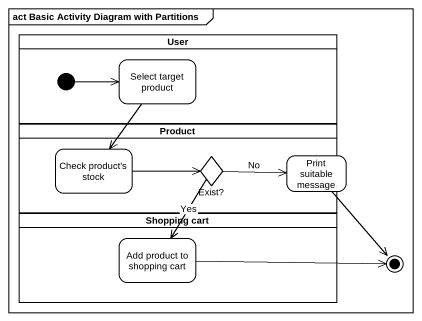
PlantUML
@startuml
mainframe act Basic Activity Diagram with Partitions
hide empty description
state User <<partition>> {
  state "Select target product" as Select_target_product
  [*] -right-> Select_target_product
}
state Product <<partition>> {
  state "Check product's stock" as Check_product_s_stock
  state "Exist?" as Exist <<choice>>
}
state "Print suitable message" as Print_suitable_message
state "Shopping cart" as Shopping_cart <<partition>> {
  state "Add product to shopping cart" as Add_product_to_shopping_cart
}
state final1 <<end>>
Select_target_product --> Check_product_s_stock
Check_product_s_stock -right-> Exist
Exist -right-> Print_suitable_message : No
Exist --> Add_product_to_shopping_cart : Yes
Print_suitable_message --> final1
Add_product_to_shopping_cart -right-> final1
@enduml
